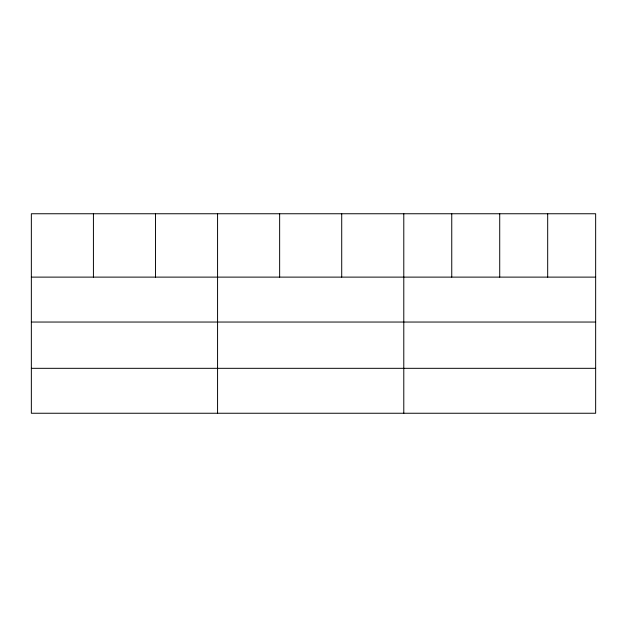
<?xml version="1.0" encoding="UTF-8"?>
<svg xmlns="http://www.w3.org/2000/svg" width="627" height="627" viewBox="0 0 627 627"><rect width="100%" height="100%" fill="white"/><g stroke="black" fill="none" stroke-linecap="round" stroke-linejoin="round"><path stroke-width="0.94" d="M595.65 322.043L595.65 213.752L31.35 213.752L31.35 413.248L595.65 413.248L595.65 322.043L31.35 322.043M31.35 277.118L595.65 277.118M31.35 368.323L595.65 368.323M547.684 213.752L547.684 277.118M499.719 213.752L499.719 277.118M451.753 213.752L451.753 277.118M403.788 213.752L403.788 413.248M341.715 213.752L341.715 277.118M279.642 213.752L279.642 277.118M217.569 213.752L217.569 413.248M155.496 213.752L155.496 277.118M93.423 213.752L93.423 277.118"/></g></svg>
